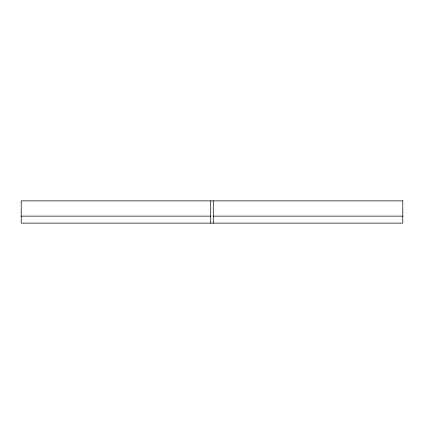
<?xml version="1.0" encoding="UTF-8"?>
<svg xmlns="http://www.w3.org/2000/svg" width="424" height="424" viewBox="0 0 424 424"><rect width="100%" height="100%" fill="white"/><g stroke="black" fill="none" stroke-linecap="round" stroke-linejoin="round"><path stroke-width="0.64" d="M21.2 216.134L210.728 216.134M213.272 216.134L402.8 216.134M213.272 200.87L213.272 223.13M210.728 200.87L210.728 223.13M402.8 200.87L21.2 200.87L21.2 223.13L402.8 223.13L402.8 200.87"/></g></svg>
